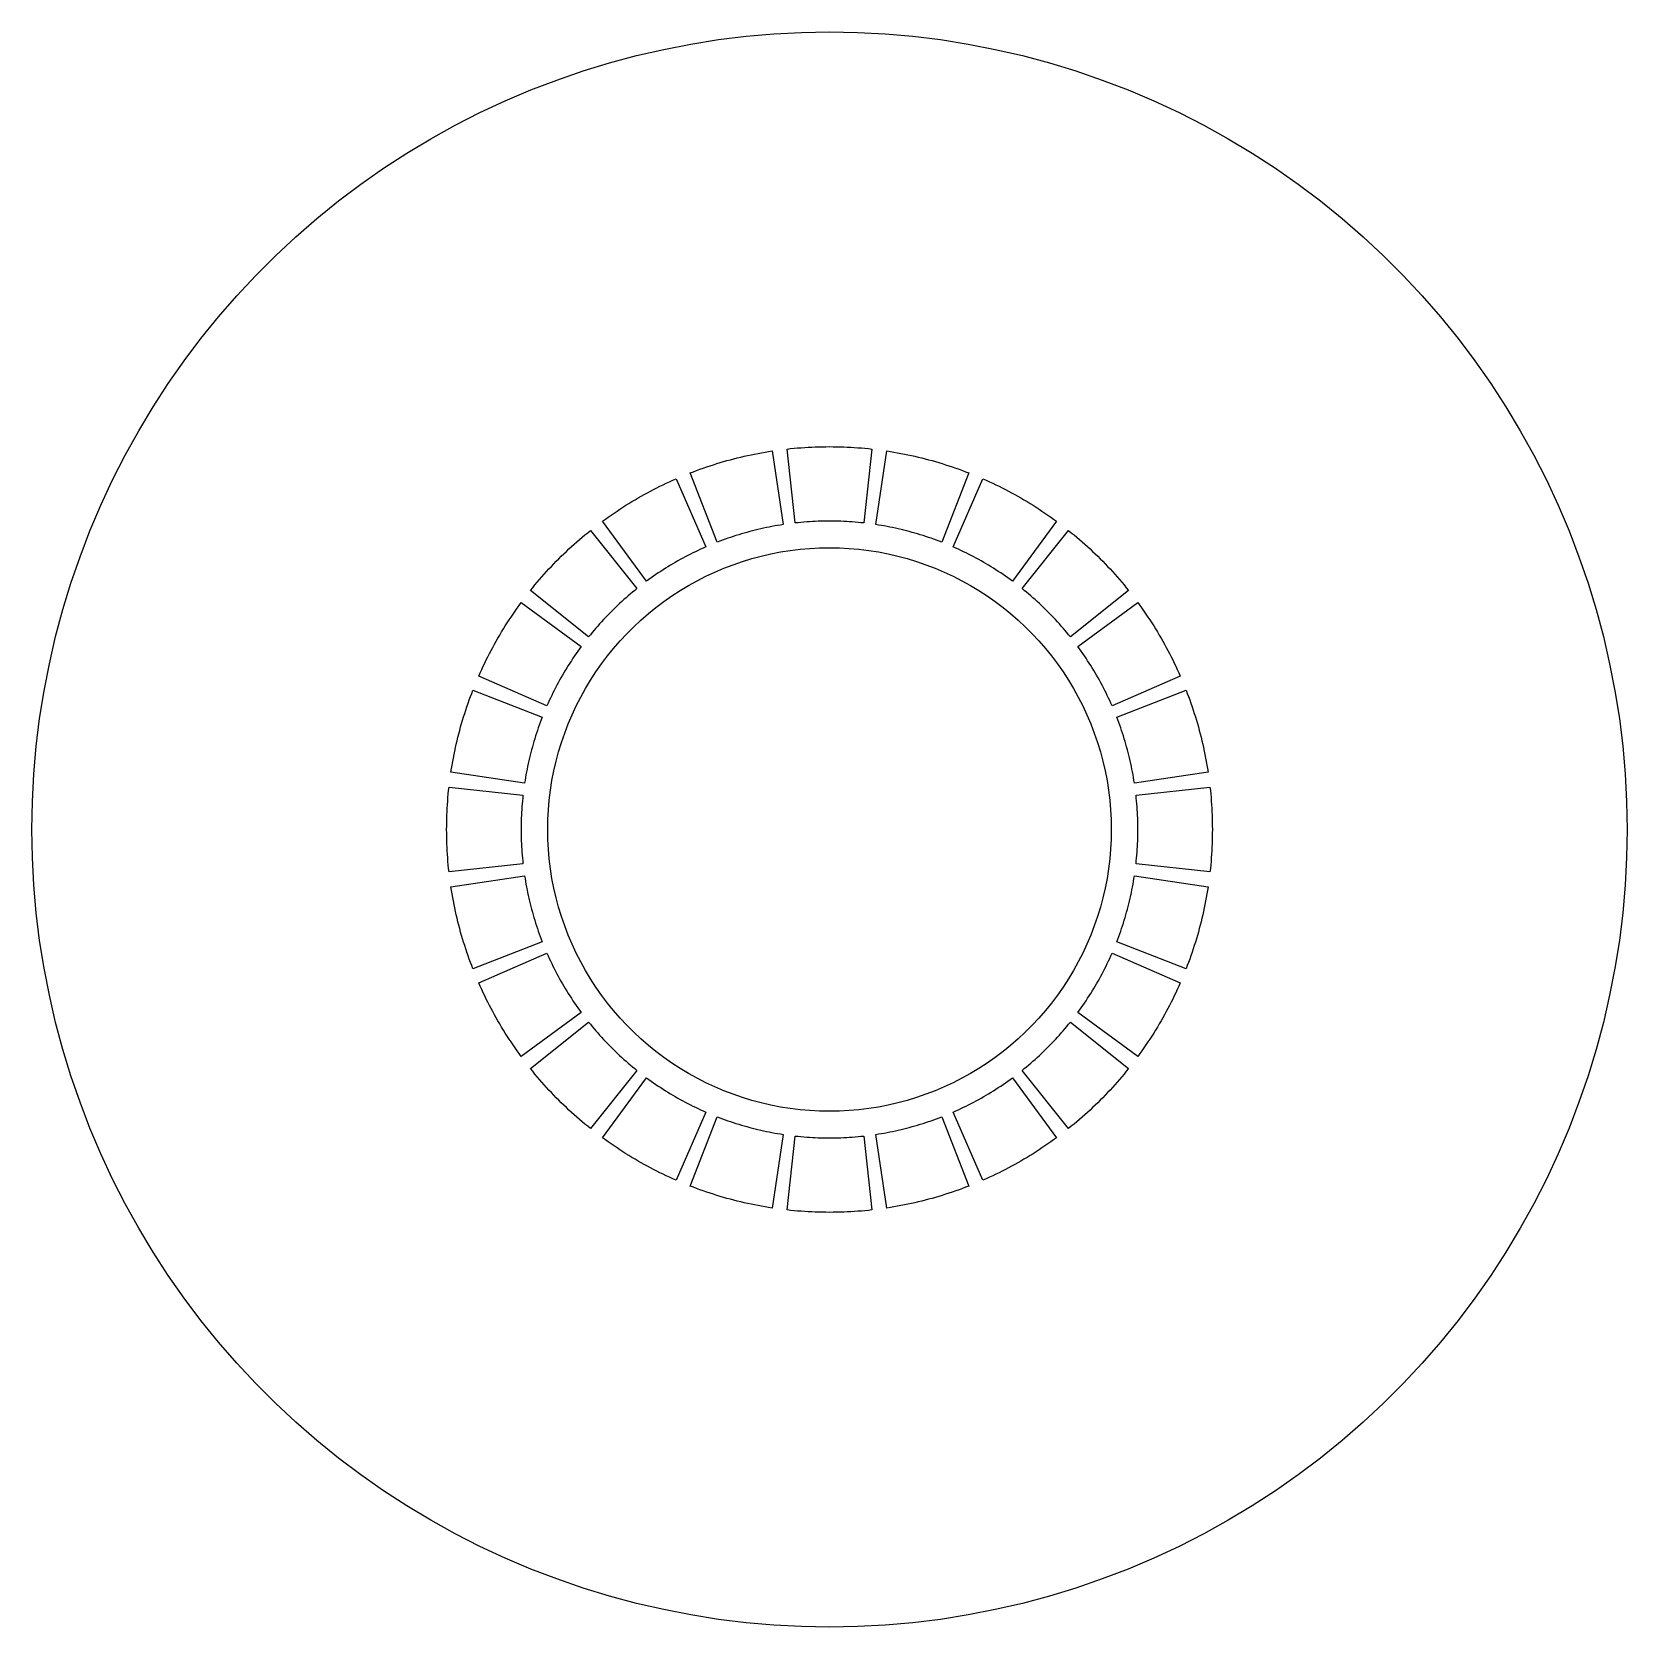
# Model space of a CAD drawing. Header units: metres. Extents: x 0 to 300, y 0 to 300.
import ezdxf

# ---------------------------------------------------------------- set-up
doc = ezdxf.new("R2010")
doc.units = ezdxf.units.M

msp = doc.modelspace()

# ---------------------------------------------------------------- linework, layer by layer
at = {"layer": 'CUT'}
for points in [[(300, 150), (299.9086, 144.7651), (299.6346, 139.5365), (299.1783, 134.3207), (298.5402, 129.124), (297.7212, 123.9528), (296.7221, 118.8132), (295.5444, 113.7117), (294.1893, 108.6544), (292.6585, 103.6475), (290.9539, 98.697), (289.0776, 93.809), (287.0318, 88.9895), (284.8191, 84.2443), (282.4421, 79.5793), (279.9038, 75), (277.2072, 70.5121), (274.3556, 66.1211), (271.3525, 61.8322), (268.2016, 57.6508), (264.9067, 53.5819), (261.4717, 49.6304), (257.901, 45.8012), (254.1988, 42.099), (250.3696, 38.5283), (246.4181, 35.0933), (242.3492, 31.7984), (238.1678, 28.6475), (233.8789, 25.6444), (229.4879, 22.7928), (225, 20.0962), (220.4207, 17.5579), (215.7557, 15.1809), (211.0105, 12.9682), (206.191, 10.9224), (201.303, 9.0461), (196.3525, 7.3415), (191.3456, 5.8107), (186.2883, 4.4556), (181.1868, 3.2779), (176.0472, 2.2788), (170.876, 1.4598), (165.6793, 0.8217), (160.4635, 0.3654), (155.2349, 0.0914), (150, 0), (144.7651, 0.0914), (139.5365, 0.3654), (134.3207, 0.8217), (129.124, 1.4598), (123.9528, 2.2788), (118.8132, 3.2779), (113.7117, 4.4556), (108.6544, 5.8107), (103.6475, 7.3415), (98.697, 9.0461), (93.809, 10.9224), (88.9895, 12.9682), (84.2443, 15.1809), (79.5793, 17.5579), (75, 20.0962), (70.5121, 22.7928), (66.1211, 25.6444), (61.8322, 28.6475), (57.6508, 31.7984), (53.5819, 35.0933), (49.6304, 38.5283), (45.8012, 42.099), (42.099, 45.8012), (38.5283, 49.6304), (35.0933, 53.5819), (31.7984, 57.6508), (28.6475, 61.8322), (25.6444, 66.1211), (22.7928, 70.5121), (20.0962, 75), (17.5579, 79.5793), (15.1809, 84.2443), (12.9682, 88.9895), (10.9224, 93.809), (9.0461, 98.697), (7.3415, 103.6475), (5.8107, 108.6544), (4.4556, 113.7117), (3.2779, 118.8132), (2.2788, 123.9528), (1.4598, 129.124), (0.8217, 134.3207), (0.3654, 139.5365), (0.0914, 144.7651), (0, 150), (0.0914, 155.2349), (0.3654, 160.4635), (0.8217, 165.6793), (1.4598, 170.876), (2.2788, 176.0472), (3.2779, 181.1868), (4.4556, 186.2883), (5.8107, 191.3456), (7.3415, 196.3525), (9.0461, 201.303), (10.9224, 206.191), (12.9682, 211.0105), (15.1809, 215.7557), (17.5579, 220.4207), (20.0962, 225), (22.7928, 229.4879), (25.6444, 233.8789), (28.6475, 238.1678), (31.7984, 242.3492), (35.0933, 246.4181), (38.5283, 250.3696), (42.099, 254.1988), (45.8012, 257.901), (49.6304, 261.4717), (53.5819, 264.9067), (57.6508, 268.2016), (61.8322, 271.3525), (66.1211, 274.3556), (70.5121, 277.2072), (75, 279.9038), (79.5793, 282.4421), (84.2443, 284.8191), (88.9895, 287.0318), (93.809, 289.0776), (98.697, 290.9539), (103.6475, 292.6585), (108.6544, 294.1893), (113.7117, 295.5444), (118.8132, 296.7221), (123.9528, 297.7212), (129.124, 298.5402), (134.3207, 299.1783), (139.5365, 299.6346), (144.7651, 299.9086), (150, 300), (155.2349, 299.9086), (160.4635, 299.6346), (165.6793, 299.1783), (170.876, 298.5402), (176.0472, 297.7212), (181.1868, 296.7221), (186.2883, 295.5444), (191.3456, 294.1893), (196.3525, 292.6585), (201.303, 290.9539), (206.191, 289.0776), (211.0105, 287.0318), (215.7557, 284.8191), (220.4207, 282.4421), (225, 279.9038), (229.4879, 277.2072), (233.8789, 274.3556), (238.1678, 271.3525), (242.3492, 268.2016), (246.4181, 264.9067), (250.3696, 261.4717), (254.1988, 257.901), (257.901, 254.1988), (261.4717, 250.3696), (264.9067, 246.4181), (268.2016, 242.3492), (271.3525, 238.1678), (274.3556, 233.8789), (277.2072, 229.4879), (279.9038, 225), (282.4421, 220.4207), (284.8191, 215.7557), (287.0318, 211.0105), (289.0776, 206.191), (290.9539, 201.303), (292.6585, 196.3525), (294.1893, 191.3456), (295.5444, 186.2883), (296.7221, 181.1868), (297.7212, 176.0472), (298.5402, 170.876), (299.1783, 165.6793), (299.6346, 160.4635), (299.9086, 155.2349)], [(142.0192, 221.5563), (142.6819, 221.6271), (143.3452, 221.6918), (144.009, 221.7503), (144.6734, 221.8027), (145.3382, 221.8489), (146.0035, 221.889), (146.669, 221.9229), (147.3349, 221.9507), (148.001, 221.9722), (148.6672, 221.9877), (149.3336, 221.9969), (150, 222), (150.6664, 221.9969), (151.3328, 221.9877), (151.999, 221.9722), (152.6651, 221.9507), (153.331, 221.9229), (153.9965, 221.889), (154.6618, 221.8489), (155.3266, 221.8027), (155.991, 221.7503), (156.6548, 221.6918), (157.3181, 221.6271), (157.9808, 221.5563), (156.4289, 207.6426), (155.8951, 207.6996), (155.3608, 207.7517), (154.8261, 207.7989), (154.2909, 207.8411), (153.7553, 207.8783), (153.2194, 207.9106), (152.6833, 207.9379), (152.1469, 207.9603), (151.6103, 207.9776), (151.0736, 207.9901), (150.5368, 207.9975), (150, 208), (149.4632, 207.9975), (148.9264, 207.9901), (148.3897, 207.9776), (147.8531, 207.9603), (147.3167, 207.9379), (146.7806, 207.9106), (146.2447, 207.8783), (145.7091, 207.8411), (145.1739, 207.7989), (144.6392, 207.7517), (144.1049, 207.6996), (143.5711, 207.6426)], [(123.771, 217.0525), (124.3928, 217.2924), (125.0167, 217.5266), (125.6428, 217.7549), (126.271, 217.9775), (126.9012, 218.1942), (127.5334, 218.4051), (128.1675, 218.6101), (128.8035, 218.8092), (129.4413, 219.0025), (130.0808, 219.1898), (130.7221, 219.3712), (131.365, 219.5467), (132.0095, 219.7162), (132.6556, 219.8797), (133.3031, 220.0372), (133.9521, 220.1888), (134.6025, 220.3343), (135.2541, 220.4738), (135.907, 220.6073), (136.5612, 220.7347), (137.2165, 220.8561), (137.8729, 220.9713), (138.5303, 221.0806), (139.1887, 221.1837), (141.2909, 207.3424), (140.7605, 207.2593), (140.2309, 207.1714), (139.7022, 207.0785), (139.1743, 206.9807), (138.6473, 206.8781), (138.1214, 206.7706), (137.5964, 206.6582), (137.0725, 206.541), (136.5498, 206.4189), (136.0281, 206.292), (135.5077, 206.1602), (134.9885, 206.0237), (134.4706, 205.8824), (133.954, 205.7362), (133.4388, 205.5853), (132.925, 205.4296), (132.4127, 205.2692), (131.9019, 205.1041), (131.3926, 204.9342), (130.885, 204.7596), (130.3789, 204.5803), (129.8746, 204.3964), (129.372, 204.2078), (128.8711, 204.0145)], [(160.8113, 221.1837), (161.4697, 221.0806), (162.1271, 220.9713), (162.7835, 220.8561), (163.4388, 220.7347), (164.093, 220.6073), (164.7459, 220.4738), (165.3975, 220.3343), (166.0479, 220.1888), (166.6969, 220.0372), (167.3444, 219.8797), (167.9905, 219.7162), (168.635, 219.5467), (169.2779, 219.3712), (169.9192, 219.1898), (170.5587, 219.0025), (171.1965, 218.8092), (171.8325, 218.6101), (172.4666, 218.4051), (173.0988, 218.1942), (173.729, 217.9775), (174.3572, 217.7549), (174.9833, 217.5266), (175.6072, 217.2924), (176.229, 217.0525), (171.1289, 204.0145), (170.628, 204.2078), (170.1254, 204.3964), (169.6211, 204.5803), (169.115, 204.7596), (168.6074, 204.9342), (168.0981, 205.1041), (167.5873, 205.2692), (167.075, 205.4296), (166.5612, 205.5853), (166.046, 205.7362), (165.5294, 205.8824), (165.0115, 206.0237), (164.4923, 206.1602), (163.9719, 206.292), (163.4502, 206.4189), (162.9275, 206.541), (162.4036, 206.6582), (161.8786, 206.7706), (161.3527, 206.8781), (160.8257, 206.9807), (160.2978, 207.0785), (159.7691, 207.1714), (159.2395, 207.2593), (158.7091, 207.3424)], [(107.3103, 207.9792), (107.8488, 208.3719), (108.3909, 208.7595), (108.9365, 209.1421), (109.4857, 209.5197), (110.0383, 209.8921), (110.5944, 210.2594), (111.1538, 210.6216), (111.7166, 210.9785), (112.2827, 211.3303), (112.8519, 211.6768), (113.4244, 212.0179), (114, 212.3538), (114.5787, 212.6844), (115.1604, 213.0095), (115.7451, 213.3293), (116.3327, 213.6437), (116.9233, 213.9526), (117.5166, 214.256), (118.1127, 214.5539), (118.7116, 214.8463), (119.3132, 215.1331), (119.9173, 215.4143), (120.5241, 215.69), (121.1334, 215.96), (126.7463, 203.1344), (126.2555, 202.9169), (125.7667, 202.6949), (125.28, 202.4683), (124.7955, 202.2373), (124.313, 202.0017), (123.8328, 201.7618), (123.3548, 201.5173), (122.8791, 201.2685), (122.4058, 201.0153), (121.9348, 200.7577), (121.4662, 200.4957), (121, 200.2295), (120.5363, 199.9589), (120.0752, 199.684), (119.6166, 199.4049), (119.1606, 199.1216), (118.7073, 198.834), (118.2566, 198.5423), (117.8087, 198.2464), (117.3635, 197.9464), (116.9211, 197.6423), (116.4815, 197.334), (116.0448, 197.0218), (115.6111, 196.7055)], [(178.8666, 215.96), (179.4759, 215.69), (180.0827, 215.4143), (180.6868, 215.1331), (181.2884, 214.8463), (181.8873, 214.5539), (182.4834, 214.256), (183.0767, 213.9526), (183.6673, 213.6437), (184.2549, 213.3293), (184.8396, 213.0095), (185.4213, 212.6844), (186, 212.3538), (186.5756, 212.0179), (187.1481, 211.6768), (187.7173, 211.3303), (188.2834, 210.9785), (188.8462, 210.6216), (189.4056, 210.2594), (189.9617, 209.8921), (190.5143, 209.5197), (191.0635, 209.1421), (191.6091, 208.7595), (192.1512, 208.3719), (192.6897, 207.9792), (184.3889, 196.7055), (183.9552, 197.0218), (183.5185, 197.334), (183.0789, 197.6423), (182.6365, 197.9464), (182.1913, 198.2464), (181.7434, 198.5423), (181.2927, 198.834), (180.8394, 199.1216), (180.3834, 199.4049), (179.9248, 199.684), (179.4637, 199.9589), (179, 200.2295), (178.5338, 200.4957), (178.0652, 200.7577), (177.5942, 201.0153), (177.1209, 201.2685), (176.6452, 201.5173), (176.1672, 201.7618), (175.687, 202.0017), (175.2045, 202.2373), (174.72, 202.4683), (174.2333, 202.6949), (173.7445, 202.9169), (173.2537, 203.1344)], [(93.7588, 194.9547), (94.1773, 195.4733), (94.6006, 195.9881), (95.0286, 196.4989), (95.4614, 197.0057), (95.8988, 197.5085), (96.3408, 198.0072), (96.7875, 198.5018), (97.2387, 198.9923), (97.6944, 199.4785), (98.1546, 199.9605), (98.6193, 200.4383), (99.0883, 200.9117), (99.5617, 201.3807), (100.0395, 201.8454), (100.5215, 202.3056), (101.0077, 202.7613), (101.4982, 203.2125), (101.9928, 203.6592), (102.4915, 204.1012), (102.9943, 204.5386), (103.5011, 204.9714), (104.0119, 205.3994), (104.5267, 205.8227), (105.0453, 206.2412), (113.7865, 195.3054), (113.3687, 194.9683), (112.954, 194.6273), (112.5426, 194.2825), (112.1343, 193.9339), (111.7293, 193.5815), (111.3275, 193.2254), (110.9291, 192.8656), (110.534, 192.5022), (110.1423, 192.1351), (109.754, 191.7643), (109.3692, 191.39), (108.9878, 191.0122), (108.61, 190.6308), (108.2357, 190.246), (107.8649, 189.8577), (107.4978, 189.466), (107.1344, 189.0709), (106.7746, 188.6725), (106.4185, 188.2707), (106.0661, 187.8657), (105.7175, 187.4574), (105.3727, 187.046), (105.0317, 186.6313), (104.6946, 186.2135)], [(194.9547, 206.2412), (195.4733, 205.8227), (195.9881, 205.3994), (196.4989, 204.9714), (197.0057, 204.5386), (197.5085, 204.1012), (198.0072, 203.6592), (198.5018, 203.2125), (198.9923, 202.7613), (199.4785, 202.3056), (199.9605, 201.8454), (200.4383, 201.3807), (200.9117, 200.9117), (201.3807, 200.4383), (201.8454, 199.9605), (202.3056, 199.4785), (202.7613, 198.9923), (203.2125, 198.5018), (203.6592, 198.0072), (204.1012, 197.5085), (204.5386, 197.0057), (204.9714, 196.4989), (205.3994, 195.9881), (205.8227, 195.4733), (206.2412, 194.9547), (195.3054, 186.2135), (194.9683, 186.6313), (194.6273, 187.046), (194.2825, 187.4574), (193.9339, 187.8657), (193.5815, 188.2707), (193.2254, 188.6725), (192.8656, 189.0709), (192.5022, 189.466), (192.1351, 189.8577), (191.7643, 190.246), (191.39, 190.6308), (191.0122, 191.0122), (190.6308, 191.39), (190.246, 191.7643), (189.8577, 192.1351), (189.466, 192.5022), (189.0709, 192.8656), (188.6725, 193.2254), (188.2707, 193.5815), (187.8657, 193.9339), (187.4574, 194.2825), (187.046, 194.6273), (186.6313, 194.9683), (186.2135, 195.3054)], [(203, 150), (202.9677, 148.1503), (202.8709, 146.3029), (202.7097, 144.46), (202.4842, 142.6238), (202.1948, 140.7966), (201.8418, 138.9807), (201.4257, 137.1781), (200.9469, 135.3912), (200.406, 133.6221), (199.8037, 131.8729), (199.1407, 130.1459), (198.4179, 128.443), (197.6361, 126.7663), (196.7962, 125.118), (195.8993, 123.5), (194.9465, 121.9143), (193.939, 120.3628), (192.8779, 118.8474), (191.7646, 117.3699), (190.6004, 115.9323), (189.3867, 114.5361), (188.125, 113.1831), (186.8169, 111.875), (185.4639, 110.6133), (184.0677, 109.3996), (182.6301, 108.2354), (181.1526, 107.1221), (179.6372, 106.061), (178.0857, 105.0535), (176.5, 104.1007), (174.882, 103.2038), (173.2337, 102.3639), (171.557, 101.5821), (169.8541, 100.8593), (168.1271, 100.1963), (166.3779, 99.594), (164.6088, 99.0531), (162.8219, 98.5743), (161.0193, 98.1582), (159.2034, 97.8052), (157.3762, 97.5158), (155.54, 97.2903), (153.6971, 97.1291), (151.8497, 97.0323), (150, 97), (148.1503, 97.0323), (146.3029, 97.1291), (144.46, 97.2903), (142.6238, 97.5158), (140.7966, 97.8052), (138.9807, 98.1582), (137.1781, 98.5743), (135.3912, 99.0531), (133.6221, 99.594), (131.8729, 100.1963), (130.1459, 100.8593), (128.443, 101.5821), (126.7663, 102.3639), (125.118, 103.2038), (123.5, 104.1007), (121.9143, 105.0535), (120.3628, 106.061), (118.8474, 107.1221), (117.3699, 108.2354), (115.9323, 109.3996), (114.5361, 110.6133), (113.1831, 111.875), (111.875, 113.1831), (110.6133, 114.5361), (109.3996, 115.9323), (108.2354, 117.3699), (107.1221, 118.8474), (106.061, 120.3628), (105.0535, 121.9143), (104.1007, 123.5), (103.2038, 125.118), (102.3639, 126.7663), (101.5821, 128.443), (100.8593, 130.1459), (100.1963, 131.8729), (99.594, 133.6221), (99.0531, 135.3912), (98.5743, 137.1781), (98.1582, 138.9807), (97.8052, 140.7966), (97.5158, 142.6238), (97.2903, 144.46), (97.1291, 146.3029), (97.0323, 148.1503), (97, 150), (97.0323, 151.8497), (97.1291, 153.6971), (97.2903, 155.54), (97.5158, 157.3762), (97.8052, 159.2034), (98.1582, 161.0193), (98.5743, 162.8219), (99.0531, 164.6088), (99.594, 166.3779), (100.1963, 168.1271), (100.8593, 169.8541), (101.5821, 171.557), (102.3639, 173.2337), (103.2038, 174.882), (104.1007, 176.5), (105.0535, 178.0857), (106.061, 179.6372), (107.1221, 181.1526), (108.2354, 182.6301), (109.3996, 184.0677), (110.6133, 185.4639), (111.875, 186.8169), (113.1831, 188.125), (114.5361, 189.3867), (115.9323, 190.6004), (117.3699, 191.7646), (118.8474, 192.8779), (120.3628, 193.939), (121.9143, 194.9465), (123.5, 195.8993), (125.118, 196.7962), (126.7663, 197.6361), (128.443, 198.4179), (130.1459, 199.1407), (131.8729, 199.8037), (133.6221, 200.406), (135.3912, 200.9469), (137.1781, 201.4257), (138.9807, 201.8418), (140.7966, 202.1948), (142.6238, 202.4842), (144.46, 202.7097), (146.3029, 202.8709), (148.1503, 202.9677), (150, 203), (151.8497, 202.9677), (153.6971, 202.8709), (155.54, 202.7097), (157.3762, 202.4842), (159.2034, 202.1948), (161.0193, 201.8418), (162.8219, 201.4257), (164.6088, 200.9469), (166.3779, 200.406), (168.1271, 199.8037), (169.8541, 199.1407), (171.557, 198.4179), (173.2337, 197.6361), (174.882, 196.7962), (176.5, 195.8993), (178.0857, 194.9465), (179.6372, 193.939), (181.1526, 192.8779), (182.6301, 191.7646), (184.0677, 190.6004), (185.4639, 189.3867), (186.8169, 188.125), (188.125, 186.8169), (189.3867, 185.4639), (190.6004, 184.0677), (191.7646, 182.6301), (192.8779, 181.1526), (193.939, 179.6372), (194.9465, 178.0857), (195.8993, 176.5), (196.7962, 174.882), (197.6361, 173.2337), (198.4179, 171.557), (199.1407, 169.8541), (199.8037, 168.1271), (200.406, 166.3779), (200.9469, 164.6088), (201.4257, 162.8219), (201.8418, 161.0193), (202.1948, 159.2034), (202.4842, 157.3762), (202.7097, 155.54), (202.8709, 153.6971), (202.9677, 151.8497)], [(84.04, 178.8666), (84.31, 179.4759), (84.5857, 180.0827), (84.8669, 180.6868), (85.1537, 181.2884), (85.4461, 181.8873), (85.744, 182.4834), (86.0474, 183.0767), (86.3563, 183.6673), (86.6707, 184.2549), (86.9905, 184.8396), (87.3156, 185.4213), (87.6462, 186), (87.9821, 186.5756), (88.3232, 187.1481), (88.6697, 187.7173), (89.0215, 188.2834), (89.3784, 188.8462), (89.7406, 189.4056), (90.1079, 189.9617), (90.4803, 190.5143), (90.8579, 191.0635), (91.2405, 191.6091), (91.6281, 192.1512), (92.0208, 192.6897), (103.2945, 184.3889), (102.9782, 183.9552), (102.666, 183.5185), (102.3577, 183.0789), (102.0536, 182.6365), (101.7536, 182.1913), (101.4577, 181.7434), (101.166, 181.2927), (100.8784, 180.8394), (100.5951, 180.3834), (100.316, 179.9248), (100.0411, 179.4637), (99.7705, 179), (99.5043, 178.5338), (99.2423, 178.0652), (98.9847, 177.5942), (98.7315, 177.1209), (98.4827, 176.6452), (98.2382, 176.1672), (97.9983, 175.687), (97.7627, 175.2045), (97.5317, 174.72), (97.3051, 174.2333), (97.0831, 173.7445), (96.8656, 173.2537)], [(207.9792, 192.6897), (208.3719, 192.1512), (208.7595, 191.6091), (209.1421, 191.0635), (209.5197, 190.5143), (209.8921, 189.9617), (210.2594, 189.4056), (210.6216, 188.8462), (210.9785, 188.2834), (211.3303, 187.7173), (211.6768, 187.1481), (212.0179, 186.5756), (212.3538, 186), (212.6844, 185.4213), (213.0095, 184.8396), (213.3293, 184.2549), (213.6437, 183.6673), (213.9526, 183.0767), (214.256, 182.4834), (214.5539, 181.8873), (214.8463, 181.2884), (215.1331, 180.6868), (215.4143, 180.0827), (215.69, 179.4759), (215.96, 178.8666), (203.1344, 173.2537), (202.9169, 173.7445), (202.6949, 174.2333), (202.4683, 174.72), (202.2373, 175.2045), (202.0017, 175.687), (201.7618, 176.1672), (201.5173, 176.6452), (201.2685, 177.1209), (201.0153, 177.5942), (200.7577, 178.0652), (200.4957, 178.5338), (200.2295, 179), (199.9589, 179.4637), (199.684, 179.9248), (199.4049, 180.3834), (199.1216, 180.8394), (198.834, 181.2927), (198.5423, 181.7434), (198.2464, 182.1913), (197.9464, 182.6365), (197.6423, 183.0789), (197.334, 183.5185), (197.0218, 183.9552), (196.7055, 184.3889)], [(78.8163, 160.8113), (78.9194, 161.4697), (79.0287, 162.1271), (79.1439, 162.7835), (79.2653, 163.4388), (79.3927, 164.093), (79.5262, 164.7459), (79.6657, 165.3975), (79.8112, 166.0479), (79.9628, 166.6969), (80.1203, 167.3444), (80.2838, 167.9905), (80.4533, 168.635), (80.6288, 169.2779), (80.8102, 169.9192), (80.9975, 170.5587), (81.1908, 171.1965), (81.3899, 171.8325), (81.5949, 172.4666), (81.8058, 173.0988), (82.0225, 173.729), (82.2451, 174.3572), (82.4734, 174.9833), (82.7076, 175.6072), (82.9475, 176.229), (95.9855, 171.1289), (95.7922, 170.628), (95.6036, 170.1254), (95.4197, 169.6211), (95.2404, 169.115), (95.0658, 168.6074), (94.8959, 168.0981), (94.7308, 167.5873), (94.5704, 167.075), (94.4147, 166.5612), (94.2638, 166.046), (94.1176, 165.5294), (93.9763, 165.0115), (93.8398, 164.4923), (93.708, 163.9719), (93.5811, 163.4502), (93.459, 162.9275), (93.3418, 162.4036), (93.2294, 161.8786), (93.1219, 161.3527), (93.0193, 160.8257), (92.9215, 160.2978), (92.8286, 159.7691), (92.7407, 159.2395), (92.6576, 158.7091)], [(217.0525, 176.229), (217.2924, 175.6072), (217.5266, 174.9833), (217.7549, 174.3572), (217.9775, 173.729), (218.1942, 173.0988), (218.4051, 172.4666), (218.6101, 171.8325), (218.8092, 171.1965), (219.0025, 170.5587), (219.1898, 169.9192), (219.3712, 169.2779), (219.5467, 168.635), (219.7162, 167.9905), (219.8797, 167.3444), (220.0372, 166.6969), (220.1888, 166.0479), (220.3343, 165.3975), (220.4738, 164.7459), (220.6073, 164.093), (220.7347, 163.4388), (220.8561, 162.7835), (220.9713, 162.1271), (221.0806, 161.4697), (221.1837, 160.8113), (207.3424, 158.7091), (207.2593, 159.2395), (207.1714, 159.7691), (207.0785, 160.2978), (206.9807, 160.8257), (206.8781, 161.3527), (206.7706, 161.8786), (206.6582, 162.4036), (206.541, 162.9275), (206.4189, 163.4502), (206.292, 163.9719), (206.1602, 164.4923), (206.0237, 165.0115), (205.8824, 165.5294), (205.7362, 166.046), (205.5853, 166.5612), (205.4296, 167.075), (205.2692, 167.5873), (205.1041, 168.0981), (204.9342, 168.6074), (204.7596, 169.115), (204.5803, 169.6211), (204.3964, 170.1254), (204.2078, 170.628), (204.0145, 171.1289)], [(78.4437, 142.0192), (78.3729, 142.6819), (78.3082, 143.3452), (78.2497, 144.009), (78.1973, 144.6734), (78.1511, 145.3382), (78.111, 146.0035), (78.0771, 146.669), (78.0493, 147.3349), (78.0278, 148.001), (78.0123, 148.6672), (78.0031, 149.3336), (78, 150), (78.0031, 150.6664), (78.0123, 151.3328), (78.0278, 151.999), (78.0493, 152.6651), (78.0771, 153.331), (78.111, 153.9965), (78.1511, 154.6618), (78.1973, 155.3266), (78.2497, 155.991), (78.3082, 156.6548), (78.3729, 157.3181), (78.4437, 157.9808), (92.3574, 156.4289), (92.3004, 155.8951), (92.2483, 155.3608), (92.2011, 154.8261), (92.1589, 154.2909), (92.1217, 153.7553), (92.0894, 153.2194), (92.0621, 152.6833), (92.0397, 152.1469), (92.0224, 151.6103), (92.0099, 151.0736), (92.0025, 150.5368), (92, 150), (92.0025, 149.4632), (92.0099, 148.9264), (92.0224, 148.3897), (92.0397, 147.8531), (92.0621, 147.3167), (92.0894, 146.7806), (92.1217, 146.2447), (92.1589, 145.7091), (92.2011, 145.1739), (92.2483, 144.6392), (92.3004, 144.1049), (92.3574, 143.5711)], [(221.5563, 157.9808), (221.6271, 157.3181), (221.6918, 156.6548), (221.7503, 155.991), (221.8027, 155.3266), (221.8489, 154.6618), (221.889, 153.9965), (221.9229, 153.331), (221.9507, 152.6651), (221.9722, 151.999), (221.9877, 151.3328), (221.9969, 150.6664), (222, 150), (221.9969, 149.3336), (221.9877, 148.6672), (221.9722, 148.001), (221.9507, 147.3349), (221.9229, 146.669), (221.889, 146.0035), (221.8489, 145.3382), (221.8027, 144.6734), (221.7503, 144.009), (221.6918, 143.3452), (221.6271, 142.6819), (221.5563, 142.0192), (207.6426, 143.5711), (207.6996, 144.1049), (207.7517, 144.6392), (207.7989, 145.1739), (207.8411, 145.7091), (207.8783, 146.2447), (207.9106, 146.7806), (207.9379, 147.3167), (207.9603, 147.8531), (207.9776, 148.3897), (207.9901, 148.9264), (207.9975, 149.4632), (208, 150), (207.9975, 150.5368), (207.9901, 151.0736), (207.9776, 151.6103), (207.9603, 152.1469), (207.9379, 152.6833), (207.9106, 153.2194), (207.8783, 153.7553), (207.8411, 154.2909), (207.7989, 154.8261), (207.7517, 155.3608), (207.6996, 155.8951), (207.6426, 156.4289)], [(82.9475, 123.771), (82.7076, 124.3928), (82.4734, 125.0167), (82.2451, 125.6428), (82.0225, 126.271), (81.8058, 126.9012), (81.5949, 127.5334), (81.3899, 128.1675), (81.1908, 128.8035), (80.9975, 129.4413), (80.8102, 130.0808), (80.6288, 130.7221), (80.4533, 131.365), (80.2838, 132.0095), (80.1203, 132.6556), (79.9628, 133.3031), (79.8112, 133.9521), (79.6657, 134.6025), (79.5262, 135.2541), (79.3927, 135.907), (79.2653, 136.5612), (79.1439, 137.2165), (79.0287, 137.8729), (78.9194, 138.5303), (78.8163, 139.1887), (92.6576, 141.2909), (92.7407, 140.7605), (92.8286, 140.2309), (92.9215, 139.7022), (93.0193, 139.1743), (93.1219, 138.6473), (93.2294, 138.1214), (93.3418, 137.5964), (93.459, 137.0725), (93.5811, 136.5498), (93.708, 136.0281), (93.8398, 135.5077), (93.9763, 134.9885), (94.1176, 134.4706), (94.2638, 133.954), (94.4147, 133.4388), (94.5704, 132.925), (94.7308, 132.4127), (94.8959, 131.9019), (95.0658, 131.3926), (95.2404, 130.885), (95.4197, 130.3789), (95.6036, 129.8746), (95.7922, 129.372), (95.9855, 128.8711)], [(221.1837, 139.1887), (221.0806, 138.5303), (220.9713, 137.8729), (220.8561, 137.2165), (220.7347, 136.5612), (220.6073, 135.907), (220.4738, 135.2541), (220.3343, 134.6025), (220.1888, 133.9521), (220.0372, 133.3031), (219.8797, 132.6556), (219.7162, 132.0095), (219.5467, 131.365), (219.3712, 130.7221), (219.1898, 130.0808), (219.0025, 129.4413), (218.8092, 128.8035), (218.6101, 128.1675), (218.4051, 127.5334), (218.1942, 126.9012), (217.9775, 126.271), (217.7549, 125.6428), (217.5266, 125.0167), (217.2924, 124.3928), (217.0525, 123.771), (204.0145, 128.8711), (204.2078, 129.372), (204.3964, 129.8746), (204.5803, 130.3789), (204.7596, 130.885), (204.9342, 131.3926), (205.1041, 131.9019), (205.2692, 132.4127), (205.4296, 132.925), (205.5853, 133.4388), (205.7362, 133.954), (205.8824, 134.4706), (206.0237, 134.9885), (206.1602, 135.5077), (206.292, 136.0281), (206.4189, 136.5498), (206.541, 137.0725), (206.6582, 137.5964), (206.7706, 138.1214), (206.8781, 138.6473), (206.9807, 139.1743), (207.0785, 139.7022), (207.1714, 140.2309), (207.2593, 140.7605), (207.3424, 141.2909)], [(92.0208, 107.3103), (91.6281, 107.8488), (91.2405, 108.3909), (90.8579, 108.9365), (90.4803, 109.4857), (90.1079, 110.0383), (89.7406, 110.5944), (89.3784, 111.1538), (89.0215, 111.7166), (88.6697, 112.2827), (88.3232, 112.8519), (87.9821, 113.4244), (87.6462, 114), (87.3156, 114.5787), (86.9905, 115.1604), (86.6707, 115.7451), (86.3563, 116.3327), (86.0474, 116.9233), (85.744, 117.5166), (85.4461, 118.1127), (85.1537, 118.7116), (84.8669, 119.3132), (84.5857, 119.9173), (84.31, 120.5241), (84.04, 121.1334), (96.8656, 126.7463), (97.0831, 126.2555), (97.3051, 125.7667), (97.5317, 125.28), (97.7627, 124.7955), (97.9983, 124.313), (98.2382, 123.8328), (98.4827, 123.3548), (98.7315, 122.8791), (98.9847, 122.4058), (99.2423, 121.9348), (99.5043, 121.4662), (99.7705, 121), (100.0411, 120.5363), (100.316, 120.0752), (100.5951, 119.6166), (100.8784, 119.1606), (101.166, 118.7073), (101.4577, 118.2566), (101.7536, 117.8087), (102.0536, 117.3635), (102.3577, 116.9211), (102.666, 116.4815), (102.9782, 116.0448), (103.2945, 115.6111)], [(215.96, 121.1334), (215.69, 120.5241), (215.4143, 119.9173), (215.1331, 119.3132), (214.8463, 118.7116), (214.5539, 118.1127), (214.256, 117.5166), (213.9526, 116.9233), (213.6437, 116.3327), (213.3293, 115.7451), (213.0095, 115.1604), (212.6844, 114.5787), (212.3538, 114), (212.0179, 113.4244), (211.6768, 112.8519), (211.3303, 112.2827), (210.9785, 111.7166), (210.6216, 111.1538), (210.2594, 110.5944), (209.8921, 110.0383), (209.5197, 109.4857), (209.1421, 108.9365), (208.7595, 108.3909), (208.3719, 107.8488), (207.9792, 107.3103), (196.7055, 115.6111), (197.0218, 116.0448), (197.334, 116.4815), (197.6423, 116.9211), (197.9464, 117.3635), (198.2464, 117.8087), (198.5423, 118.2566), (198.834, 118.7073), (199.1216, 119.1606), (199.4049, 119.6166), (199.684, 120.0752), (199.9589, 120.5363), (200.2295, 121), (200.4957, 121.4662), (200.7577, 121.9348), (201.0153, 122.4058), (201.2685, 122.8791), (201.5173, 123.3548), (201.7618, 123.8328), (202.0017, 124.313), (202.2373, 124.7955), (202.4683, 125.28), (202.6949, 125.7667), (202.9169, 126.2555), (203.1344, 126.7463)], [(105.0453, 93.7588), (104.5267, 94.1773), (104.0119, 94.6006), (103.5011, 95.0286), (102.9943, 95.4614), (102.4915, 95.8988), (101.9928, 96.3408), (101.4982, 96.7875), (101.0077, 97.2387), (100.5215, 97.6944), (100.0395, 98.1546), (99.5617, 98.6193), (99.0883, 99.0883), (98.6193, 99.5617), (98.1546, 100.0395), (97.6944, 100.5215), (97.2387, 101.0077), (96.7875, 101.4982), (96.3408, 101.9928), (95.8988, 102.4915), (95.4614, 102.9943), (95.0286, 103.5011), (94.6006, 104.0119), (94.1773, 104.5267), (93.7588, 105.0453), (104.6946, 113.7865), (105.0317, 113.3687), (105.3727, 112.954), (105.7175, 112.5426), (106.0661, 112.1343), (106.4185, 111.7293), (106.7746, 111.3275), (107.1344, 110.9291), (107.4978, 110.534), (107.8649, 110.1423), (108.2357, 109.754), (108.61, 109.3692), (108.9878, 108.9878), (109.3692, 108.61), (109.754, 108.2357), (110.1423, 107.8649), (110.534, 107.4978), (110.9291, 107.1344), (111.3275, 106.7746), (111.7293, 106.4185), (112.1343, 106.0661), (112.5426, 105.7175), (112.954, 105.3727), (113.3687, 105.0317), (113.7865, 104.6946)], [(206.2412, 105.0453), (205.8227, 104.5267), (205.3994, 104.0119), (204.9714, 103.5011), (204.5386, 102.9943), (204.1012, 102.4915), (203.6592, 101.9928), (203.2125, 101.4982), (202.7613, 101.0077), (202.3056, 100.5215), (201.8454, 100.0395), (201.3807, 99.5617), (200.9117, 99.0883), (200.4383, 98.6193), (199.9605, 98.1546), (199.4785, 97.6944), (198.9923, 97.2387), (198.5018, 96.7875), (198.0072, 96.3408), (197.5085, 95.8988), (197.0057, 95.4614), (196.4989, 95.0286), (195.9881, 94.6006), (195.4733, 94.1773), (194.9547, 93.7588), (186.2135, 104.6946), (186.6313, 105.0317), (187.046, 105.3727), (187.4574, 105.7175), (187.8657, 106.0661), (188.2707, 106.4185), (188.6725, 106.7746), (189.0709, 107.1344), (189.466, 107.4978), (189.8577, 107.8649), (190.246, 108.2357), (190.6308, 108.61), (191.0122, 108.9878), (191.39, 109.3692), (191.7643, 109.754), (192.1351, 110.1423), (192.5022, 110.534), (192.8656, 110.9291), (193.2254, 111.3275), (193.5815, 111.7293), (193.9339, 112.1343), (194.2825, 112.5426), (194.6273, 112.954), (194.9683, 113.3687), (195.3054, 113.7865)], [(121.1334, 84.04), (120.5241, 84.31), (119.9173, 84.5857), (119.3132, 84.8669), (118.7116, 85.1537), (118.1127, 85.4461), (117.5166, 85.744), (116.9233, 86.0474), (116.3327, 86.3563), (115.7451, 86.6707), (115.1604, 86.9905), (114.5787, 87.3156), (114, 87.6462), (113.4244, 87.9821), (112.8519, 88.3232), (112.2827, 88.6697), (111.7166, 89.0215), (111.1538, 89.3784), (110.5944, 89.7406), (110.0383, 90.1079), (109.4857, 90.4803), (108.9365, 90.8579), (108.3909, 91.2405), (107.8488, 91.6281), (107.3103, 92.0208), (115.6111, 103.2945), (116.0448, 102.9782), (116.4815, 102.666), (116.9211, 102.3577), (117.3635, 102.0536), (117.8087, 101.7536), (118.2566, 101.4577), (118.7073, 101.166), (119.1606, 100.8784), (119.6166, 100.5951), (120.0752, 100.316), (120.5363, 100.0411), (121, 99.7705), (121.4662, 99.5043), (121.9348, 99.2423), (122.4058, 98.9847), (122.8791, 98.7315), (123.3548, 98.4827), (123.8328, 98.2382), (124.313, 97.9983), (124.7955, 97.7627), (125.28, 97.5317), (125.7667, 97.3051), (126.2555, 97.0831), (126.7463, 96.8656)], [(192.6897, 92.0208), (192.1512, 91.6281), (191.6091, 91.2405), (191.0635, 90.8579), (190.5143, 90.4803), (189.9617, 90.1079), (189.4056, 89.7406), (188.8462, 89.3784), (188.2834, 89.0215), (187.7173, 88.6697), (187.1481, 88.3232), (186.5756, 87.9821), (186, 87.6462), (185.4213, 87.3156), (184.8396, 86.9905), (184.2549, 86.6707), (183.6673, 86.3563), (183.0767, 86.0474), (182.4834, 85.744), (181.8873, 85.4461), (181.2884, 85.1537), (180.6868, 84.8669), (180.0827, 84.5857), (179.4759, 84.31), (178.8666, 84.04), (173.2537, 96.8656), (173.7445, 97.0831), (174.2333, 97.3051), (174.72, 97.5317), (175.2045, 97.7627), (175.687, 97.9983), (176.1672, 98.2382), (176.6452, 98.4827), (177.1209, 98.7315), (177.5942, 98.9847), (178.0652, 99.2423), (178.5338, 99.5043), (179, 99.7705), (179.4637, 100.0411), (179.9248, 100.316), (180.3834, 100.5951), (180.8394, 100.8784), (181.2927, 101.166), (181.7434, 101.4577), (182.1913, 101.7536), (182.6365, 102.0536), (183.0789, 102.3577), (183.5185, 102.666), (183.9552, 102.9782), (184.3889, 103.2945)], [(139.1887, 78.8163), (138.5303, 78.9194), (137.8729, 79.0287), (137.2165, 79.1439), (136.5612, 79.2653), (135.907, 79.3927), (135.2541, 79.5262), (134.6025, 79.6657), (133.9521, 79.8112), (133.3031, 79.9628), (132.6556, 80.1203), (132.0095, 80.2838), (131.365, 80.4533), (130.7221, 80.6288), (130.0808, 80.8102), (129.4413, 80.9975), (128.8035, 81.1908), (128.1675, 81.3899), (127.5334, 81.5949), (126.9012, 81.8058), (126.271, 82.0225), (125.6428, 82.2451), (125.0167, 82.4734), (124.3928, 82.7076), (123.771, 82.9475), (128.8711, 95.9855), (129.372, 95.7922), (129.8746, 95.6036), (130.3789, 95.4197), (130.885, 95.2404), (131.3926, 95.0658), (131.9019, 94.8959), (132.4127, 94.7308), (132.925, 94.5704), (133.4388, 94.4147), (133.954, 94.2638), (134.4706, 94.1176), (134.9885, 93.9763), (135.5077, 93.8398), (136.0281, 93.708), (136.5498, 93.5811), (137.0725, 93.459), (137.5964, 93.3418), (138.1214, 93.2294), (138.6473, 93.1219), (139.1743, 93.0193), (139.7022, 92.9215), (140.2309, 92.8286), (140.7605, 92.7407), (141.2909, 92.6576)], [(176.229, 82.9475), (175.6072, 82.7076), (174.9833, 82.4734), (174.3572, 82.2451), (173.729, 82.0225), (173.0988, 81.8058), (172.4666, 81.5949), (171.8325, 81.3899), (171.1965, 81.1908), (170.5587, 80.9975), (169.9192, 80.8102), (169.2779, 80.6288), (168.635, 80.4533), (167.9905, 80.2838), (167.3444, 80.1203), (166.6969, 79.9628), (166.0479, 79.8112), (165.3975, 79.6657), (164.7459, 79.5262), (164.093, 79.3927), (163.4388, 79.2653), (162.7835, 79.1439), (162.1271, 79.0287), (161.4697, 78.9194), (160.8113, 78.8163), (158.7091, 92.6576), (159.2395, 92.7407), (159.7691, 92.8286), (160.2978, 92.9215), (160.8257, 93.0193), (161.3527, 93.1219), (161.8786, 93.2294), (162.4036, 93.3418), (162.9275, 93.459), (163.4502, 93.5811), (163.9719, 93.708), (164.4923, 93.8398), (165.0115, 93.9763), (165.5294, 94.1176), (166.046, 94.2638), (166.5612, 94.4147), (167.075, 94.5704), (167.5873, 94.7308), (168.0981, 94.8959), (168.6074, 95.0658), (169.115, 95.2404), (169.6211, 95.4197), (170.1254, 95.6036), (170.628, 95.7922), (171.1289, 95.9855)], [(157.9808, 78.4437), (157.3181, 78.3729), (156.6548, 78.3082), (155.991, 78.2497), (155.3266, 78.1973), (154.6618, 78.1511), (153.9965, 78.111), (153.331, 78.0771), (152.6651, 78.0493), (151.999, 78.0278), (151.3328, 78.0123), (150.6664, 78.0031), (150, 78), (149.3336, 78.0031), (148.6672, 78.0123), (148.001, 78.0278), (147.3349, 78.0493), (146.669, 78.0771), (146.0035, 78.111), (145.3382, 78.1511), (144.6734, 78.1973), (144.009, 78.2497), (143.3452, 78.3082), (142.6819, 78.3729), (142.0192, 78.4437), (143.5711, 92.3574), (144.1049, 92.3004), (144.6392, 92.2483), (145.1739, 92.2011), (145.7091, 92.1589), (146.2447, 92.1217), (146.7806, 92.0894), (147.3167, 92.0621), (147.8531, 92.0397), (148.3897, 92.0224), (148.9264, 92.0099), (149.4632, 92.0025), (150, 92), (150.5368, 92.0025), (151.0736, 92.0099), (151.6103, 92.0224), (152.1469, 92.0397), (152.6833, 92.0621), (153.2194, 92.0894), (153.7553, 92.1217), (154.2909, 92.1589), (154.8261, 92.2011), (155.3608, 92.2483), (155.8951, 92.3004), (156.4289, 92.3574)]]:
    msp.add_lwpolyline(points, close=True, dxfattribs=at)

doc.saveas('drawing.dxf')
